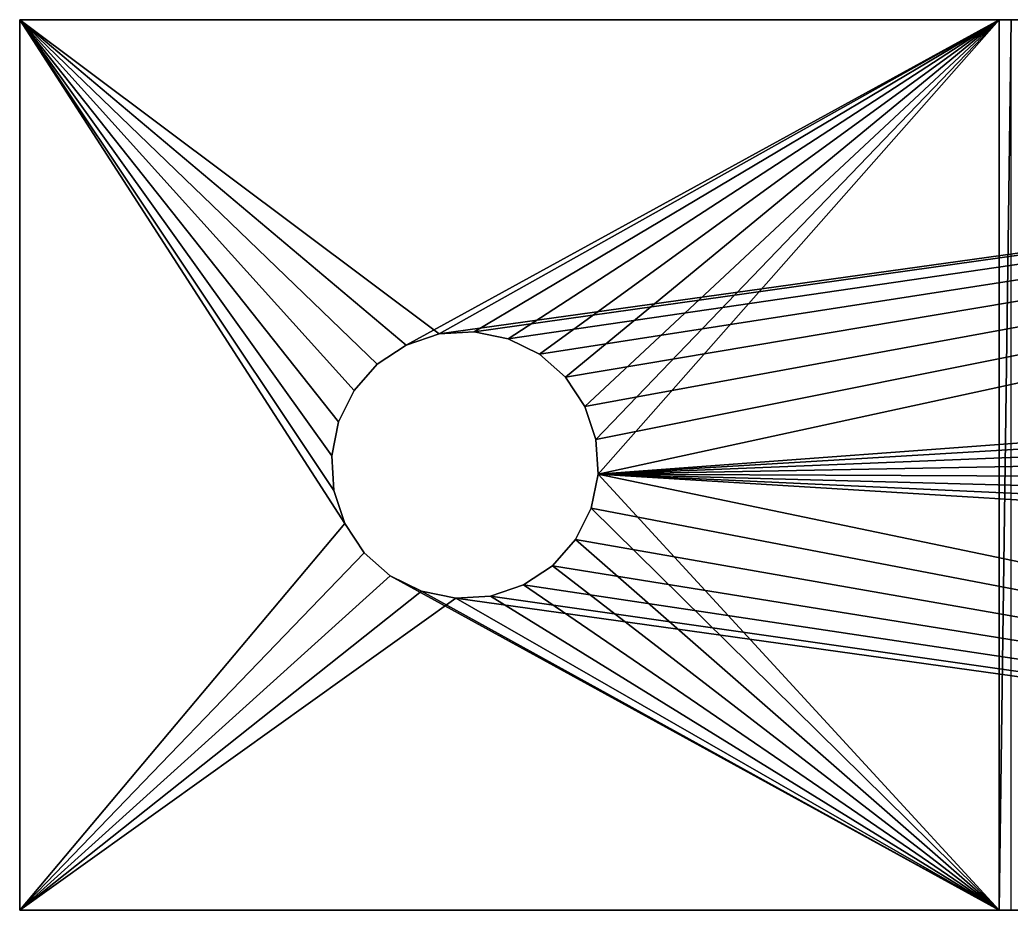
# Model space of a CAD drawing. Header units: metres. Extents: x 0 to 683, y 0 to 667.
# Drawn here: x 180 to 191.14, y 410.77 to 420.77 of the extents above; entities that cross this region are included whole.
import ezdxf

# ---------------------------------------------------------------- set-up
doc = ezdxf.new("R2010")
doc.units = ezdxf.units.M

msp = doc.modelspace()

# ---------------------------------------------------------------- meshes
at = {"layer": 'X Support bottom'}
mesh = msp.add_polyface(dxfattribs=at)
corners = [(180, 420.769, 0), (210, 420.769, -10), (180, 420.769, -10), (193.965, 420.769, -3.864), (195, 420.769, -4), (193, 420.769, -3.464), (192.172, 420.769, -2.828), (191.536, 420.769, -2), (191.136, 420.769, -1.035), (191, 420.769, 0), (196.035, 420.769, -3.864), (210, 420.769, 0), (197, 420.769, -3.464), (197.828, 420.769, -2.828), (198.464, 420.769, -2), (198.864, 420.769, -1.035), (199, 420.769, 0)]
mesh.append_faces([[corners[k] for k in face] for face in [(0, 1, 2), (8, 0, 9), (11, 15, 16)]], dxfattribs={"vtx0": -1})
mesh.append_faces([[corners[k] for k in face] for face in [(3, 0, 5), (5, 0, 6), (6, 0, 7), (7, 0, 8), (1, 10, 11), (10, 1, 4)]], dxfattribs={"vtx0": -1, "vtx1": -1})
mesh.append_faces([[corners[k] for k in face] for face in [(1, 0, 3)]], dxfattribs={"vtx0": -1, "vtx1": -1, "vtx2": -1})
mesh.append_faces([[corners[k] for k in face] for face in [(1, 3, 4), (11, 10, 12), (11, 12, 13), (11, 13, 14), (11, 14, 15)]], dxfattribs={"vtx0": -1, "vtx2": -1})
mesh = msp.add_polyface(dxfattribs=at)
corners = [(180, 410.769, 0), (183.652, 415.11, 0), (180, 420.769, 0), (183.869, 414.783, 0), (184.162, 414.524, 0), (191, 410.769, 0), (183.528, 415.481, 0), (183.504, 415.872, 0), (184.513, 414.35, 0), (184.897, 414.272, 0), (185.288, 414.296, 0), (185.659, 414.421, 0), (185.985, 414.637, 0), (186.244, 414.931, 0), (186.419, 415.282, 0), (186.496, 415.665, 0), (184.341, 417.116, 0), (191, 420.769, 0), (184.015, 416.9, 0), (183.756, 416.606, 0), (183.581, 416.255, 0), (184.712, 417.241, 0), (185.103, 417.265, 0), (185.487, 417.187, 0), (185.838, 417.013, 0), (186.131, 416.754, 0), (186.348, 416.427, 0), (186.472, 416.056, 0)]
mesh.append_faces([[corners[k] for k in face] for face in [(0, 1, 2), (1, 0, 3), (3, 0, 4), (4, 5, 8), (8, 5, 9), (9, 5, 10), (10, 5, 11), (11, 5, 12), (12, 5, 13), (13, 5, 14), (14, 5, 15), (2, 16, 17), (16, 2, 18), (18, 2, 19), (19, 2, 20), (20, 2, 7), (17, 15, 5)]], dxfattribs={"vtx0": -1, "vtx1": -1})
mesh.append_faces([[corners[k] for k in face] for face in [(4, 0, 5), (2, 1, 6), (2, 6, 7), (17, 16, 21), (17, 21, 22), (17, 22, 23), (17, 23, 24), (17, 24, 25), (17, 25, 26), (17, 26, 27), (17, 27, 15)]], dxfattribs={"vtx0": -1, "vtx2": -1})
mesh = msp.add_polyface(dxfattribs=at)
corners = [(180, 420.769, 0), (180, 410.769, -10), (180, 410.769, 0), (180, 420.769, -10)]
mesh.append_faces([[corners[k] for k in face] for face in [(0, 1, 2), (1, 0, 3)]], dxfattribs={"vtx0": -1})
mesh = msp.add_polyface(dxfattribs=at)
corners = [(180, 420.769, -10), (183.581, 416.255, -10), (183.504, 415.872, -10), (183.756, 416.606, -10), (184.015, 416.9, -10), (184.341, 417.116, -10), (184.712, 417.241, -10), (210, 420.769, -10), (185.103, 417.265, -10), (185.487, 417.187, -10), (185.838, 417.013, -10), (186.131, 416.754, -10), (186.348, 416.427, -10), (186.472, 416.056, -10), (186.496, 415.665, -10), (204.101, 416.969, -10), (203.821, 416.695, -10), (203.621, 416.358, -10), (203.515, 415.981, -10), (203.511, 415.59, -10), (204.442, 417.161, -10), (204.821, 417.258, -10), (205.213, 417.253, -10), (205.59, 417.148, -10), (205.927, 416.948, -10), (206.2, 416.668, -10), (206.392, 416.327, -10), (206.489, 415.947, -10), (180, 410.769, -10), (184.897, 414.272, -10), (210, 410.769, -10), (184.513, 414.35, -10), (184.162, 414.524, -10), (183.869, 414.783, -10), (183.652, 415.11, -10), (183.528, 415.481, -10), (185.288, 414.296, -10), (185.659, 414.421, -10), (185.985, 414.637, -10), (186.244, 414.931, -10), (186.419, 415.282, -10), (204.073, 414.589, -10), (203.8, 414.869, -10), (203.608, 415.21, -10), (204.41, 414.389, -10), (204.787, 414.284, -10), (205.179, 414.279, -10), (205.558, 414.376, -10), (205.899, 414.568, -10), (206.179, 414.842, -10), (206.379, 415.179, -10), (206.485, 415.556, -10)]
mesh.append_faces([[corners[k] for k in face] for face in [(1, 0, 3), (3, 0, 4), (4, 0, 5), (5, 0, 6), (6, 7, 8), (8, 7, 9), (9, 7, 10), (10, 7, 11), (11, 7, 12), (12, 7, 13), (13, 7, 14), (15, 7, 20), (20, 7, 21), (21, 7, 22), (22, 7, 23), (23, 7, 24), (24, 7, 25), (25, 7, 26), (26, 7, 27), (28, 29, 30), (29, 28, 31), (31, 28, 32), (32, 28, 33), (33, 28, 34), (34, 0, 35), (35, 0, 2), (41, 14, 42), (42, 14, 43), (43, 14, 19), (30, 27, 7)]], dxfattribs={"vtx0": -1, "vtx1": -1})
mesh.append_faces([[corners[k] for k in face] for face in [(14, 7, 15), (30, 14, 41)]], dxfattribs={"vtx0": -1, "vtx1": -1, "vtx2": -1})
mesh.append_faces([[corners[k] for k in face] for face in [(0, 1, 2), (6, 0, 7), (14, 15, 16), (14, 16, 17), (14, 17, 18), (14, 18, 19), (34, 28, 0), (30, 29, 36), (30, 36, 37), (30, 37, 38), (30, 38, 39), (30, 39, 40), (30, 40, 14), (30, 41, 44), (30, 44, 45), (30, 45, 46), (30, 46, 47), (30, 47, 48), (30, 48, 49), (30, 49, 50), (30, 50, 51), (30, 51, 27)]], dxfattribs={"vtx0": -1, "vtx2": -1})
mesh = msp.add_polyface(dxfattribs=at)
corners = [(191.136, 420.769, -1.035), (191, 410.769, 0), (191.136, 410.769, -1.035), (191, 420.769, 0)]
mesh.append_faces([[corners[k] for k in face] for face in [(0, 1, 2), (1, 0, 3)]], dxfattribs={"vtx0": -1})
mesh = msp.add_polyface(dxfattribs=at)
corners = [(184.712, 417.241, 0), (184.341, 417.116, -10), (184.712, 417.241, -10), (184.341, 417.116, 0)]
mesh.append_faces([[corners[k] for k in face] for face in [(0, 1, 2), (1, 0, 3)]], dxfattribs={"vtx0": -1})
mesh = msp.add_polyface(dxfattribs=at)
corners = [(185.103, 417.265, 0), (184.712, 417.241, -10), (185.103, 417.265, -10), (184.712, 417.241, 0)]
mesh.append_faces([[corners[k] for k in face] for face in [(0, 1, 2), (1, 0, 3)]], dxfattribs={"vtx0": -1})
mesh = msp.add_polyface(dxfattribs=at)
corners = [(185.487, 417.187, 0), (185.103, 417.265, -10), (185.487, 417.187, -10), (185.103, 417.265, 0)]
mesh.append_faces([[corners[k] for k in face] for face in [(0, 1, 2), (1, 0, 3)]], dxfattribs={"vtx0": -1})
mesh = msp.add_polyface(dxfattribs=at)
corners = [(185.838, 417.013, 0), (185.487, 417.187, -10), (185.838, 417.013, -10), (185.487, 417.187, 0)]
mesh.append_faces([[corners[k] for k in face] for face in [(0, 1, 2), (1, 0, 3)]], dxfattribs={"vtx0": -1})
mesh = msp.add_polyface(dxfattribs=at)
corners = [(184.341, 417.116, 0), (184.015, 416.9, -10), (184.341, 417.116, -10), (184.015, 416.9, 0)]
mesh.append_faces([[corners[k] for k in face] for face in [(0, 1, 2), (1, 0, 3)]], dxfattribs={"vtx0": -1})
mesh = msp.add_polyface(dxfattribs=at)
corners = [(186.131, 416.754, 0), (185.838, 417.013, -10), (186.131, 416.754, -10), (185.838, 417.013, 0)]
mesh.append_faces([[corners[k] for k in face] for face in [(0, 1, 2), (1, 0, 3)]], dxfattribs={"vtx0": -1})
mesh = msp.add_polyface(dxfattribs=at)
corners = [(184.015, 416.9, -10), (183.756, 416.606, 0), (183.756, 416.606, -10), (184.015, 416.9, 0)]
mesh.append_faces([[corners[k] for k in face] for face in [(0, 1, 2), (1, 0, 3)]], dxfattribs={"vtx0": -1})
mesh = msp.add_polyface(dxfattribs=at)
corners = [(186.131, 416.754, 0), (186.348, 416.427, -10), (186.348, 416.427, 0), (186.131, 416.754, -10)]
mesh.append_faces([[corners[k] for k in face] for face in [(0, 1, 2), (1, 0, 3)]], dxfattribs={"vtx0": -1})
mesh = msp.add_polyface(dxfattribs=at)
corners = [(183.756, 416.606, -10), (183.581, 416.255, 0), (183.581, 416.255, -10), (183.756, 416.606, 0)]
mesh.append_faces([[corners[k] for k in face] for face in [(0, 1, 2), (1, 0, 3)]], dxfattribs={"vtx0": -1})
mesh = msp.add_polyface(dxfattribs=at)
corners = [(186.348, 416.427, 0), (186.472, 416.056, -10), (186.472, 416.056, 0), (186.348, 416.427, -10)]
mesh.append_faces([[corners[k] for k in face] for face in [(0, 1, 2), (1, 0, 3)]], dxfattribs={"vtx0": -1})
mesh = msp.add_polyface(dxfattribs=at)
corners = [(183.581, 416.255, -10), (183.504, 415.872, 0), (183.504, 415.872, -10), (183.581, 416.255, 0)]
mesh.append_faces([[corners[k] for k in face] for face in [(0, 1, 2), (1, 0, 3)]], dxfattribs={"vtx0": -1})
mesh = msp.add_polyface(dxfattribs=at)
corners = [(186.472, 416.056, 0), (186.496, 415.665, -10), (186.496, 415.665, 0), (186.472, 416.056, -10)]
mesh.append_faces([[corners[k] for k in face] for face in [(0, 1, 2), (1, 0, 3)]], dxfattribs={"vtx0": -1})
mesh = msp.add_polyface(dxfattribs=at)
corners = [(183.504, 415.872, -10), (183.528, 415.481, 0), (183.528, 415.481, -10), (183.504, 415.872, 0)]
mesh.append_faces([[corners[k] for k in face] for face in [(0, 1, 2), (1, 0, 3)]], dxfattribs={"vtx0": -1})
mesh = msp.add_polyface(dxfattribs=at)
corners = [(186.496, 415.665, 0), (186.419, 415.282, -10), (186.419, 415.282, 0), (186.496, 415.665, -10)]
mesh.append_faces([[corners[k] for k in face] for face in [(0, 1, 2), (1, 0, 3)]], dxfattribs={"vtx0": -1})
mesh = msp.add_polyface(dxfattribs=at)
corners = [(183.528, 415.481, -10), (183.652, 415.11, 0), (183.652, 415.11, -10), (183.528, 415.481, 0)]
mesh.append_faces([[corners[k] for k in face] for face in [(0, 1, 2), (1, 0, 3)]], dxfattribs={"vtx0": -1})
mesh = msp.add_polyface(dxfattribs=at)
corners = [(186.419, 415.282, 0), (186.244, 414.931, -10), (186.244, 414.931, 0), (186.419, 415.282, -10)]
mesh.append_faces([[corners[k] for k in face] for face in [(0, 1, 2), (1, 0, 3)]], dxfattribs={"vtx0": -1})
mesh = msp.add_polyface(dxfattribs=at)
corners = [(183.652, 415.11, -10), (183.869, 414.783, 0), (183.869, 414.783, -10), (183.652, 415.11, 0)]
mesh.append_faces([[corners[k] for k in face] for face in [(0, 1, 2), (1, 0, 3)]], dxfattribs={"vtx0": -1})
mesh = msp.add_polyface(dxfattribs=at)
corners = [(186.244, 414.931, 0), (185.985, 414.637, -10), (185.985, 414.637, 0), (186.244, 414.931, -10)]
mesh.append_faces([[corners[k] for k in face] for face in [(0, 1, 2), (1, 0, 3)]], dxfattribs={"vtx0": -1})
mesh = msp.add_polyface(dxfattribs=at)
corners = [(183.869, 414.783, 0), (184.162, 414.524, -10), (183.869, 414.783, -10), (184.162, 414.524, 0)]
mesh.append_faces([[corners[k] for k in face] for face in [(0, 1, 2), (1, 0, 3)]], dxfattribs={"vtx0": -1})
mesh = msp.add_polyface(dxfattribs=at)
corners = [(185.659, 414.421, 0), (185.985, 414.637, -10), (185.659, 414.421, -10), (185.985, 414.637, 0)]
mesh.append_faces([[corners[k] for k in face] for face in [(0, 1, 2), (1, 0, 3)]], dxfattribs={"vtx0": -1})
mesh = msp.add_polyface(dxfattribs=at)
corners = [(184.162, 414.524, 0), (184.513, 414.35, -10), (184.162, 414.524, -10), (184.513, 414.35, 0)]
mesh.append_faces([[corners[k] for k in face] for face in [(0, 1, 2), (1, 0, 3)]], dxfattribs={"vtx0": -1})
mesh = msp.add_polyface(dxfattribs=at)
corners = [(185.288, 414.296, 0), (185.659, 414.421, -10), (185.288, 414.296, -10), (185.659, 414.421, 0)]
mesh.append_faces([[corners[k] for k in face] for face in [(0, 1, 2), (1, 0, 3)]], dxfattribs={"vtx0": -1})
mesh = msp.add_polyface(dxfattribs=at)
corners = [(184.513, 414.35, 0), (184.897, 414.272, -10), (184.513, 414.35, -10), (184.897, 414.272, 0)]
mesh.append_faces([[corners[k] for k in face] for face in [(0, 1, 2), (1, 0, 3)]], dxfattribs={"vtx0": -1})
mesh = msp.add_polyface(dxfattribs=at)
corners = [(184.897, 414.272, 0), (185.288, 414.296, -10), (184.897, 414.272, -10), (185.288, 414.296, 0)]
mesh.append_faces([[corners[k] for k in face] for face in [(0, 1, 2), (1, 0, 3)]], dxfattribs={"vtx0": -1})
mesh = msp.add_polyface(dxfattribs=at)
corners = [(210, 410.769, 0), (180, 410.769, -10), (210, 410.769, -10), (196.035, 410.769, -3.864), (195, 410.769, -4), (197, 410.769, -3.464), (197.828, 410.769, -2.828), (198.464, 410.769, -2), (198.864, 410.769, -1.035), (199, 410.769, 0), (193.965, 410.769, -3.864), (180, 410.769, 0), (193, 410.769, -3.464), (192.172, 410.769, -2.828), (191.536, 410.769, -2), (191.136, 410.769, -1.035), (191, 410.769, 0)]
mesh.append_faces([[corners[k] for k in face] for face in [(0, 1, 2), (8, 0, 9), (11, 15, 16)]], dxfattribs={"vtx0": -1})
mesh.append_faces([[corners[k] for k in face] for face in [(3, 0, 5), (5, 0, 6), (6, 0, 7), (7, 0, 8), (1, 10, 11), (10, 1, 4)]], dxfattribs={"vtx0": -1, "vtx1": -1})
mesh.append_faces([[corners[k] for k in face] for face in [(1, 0, 3)]], dxfattribs={"vtx0": -1, "vtx1": -1, "vtx2": -1})
mesh.append_faces([[corners[k] for k in face] for face in [(1, 3, 4), (11, 10, 12), (11, 12, 13), (11, 13, 14), (11, 14, 15)]], dxfattribs={"vtx0": -1, "vtx2": -1})

doc.saveas('drawing.dxf')
